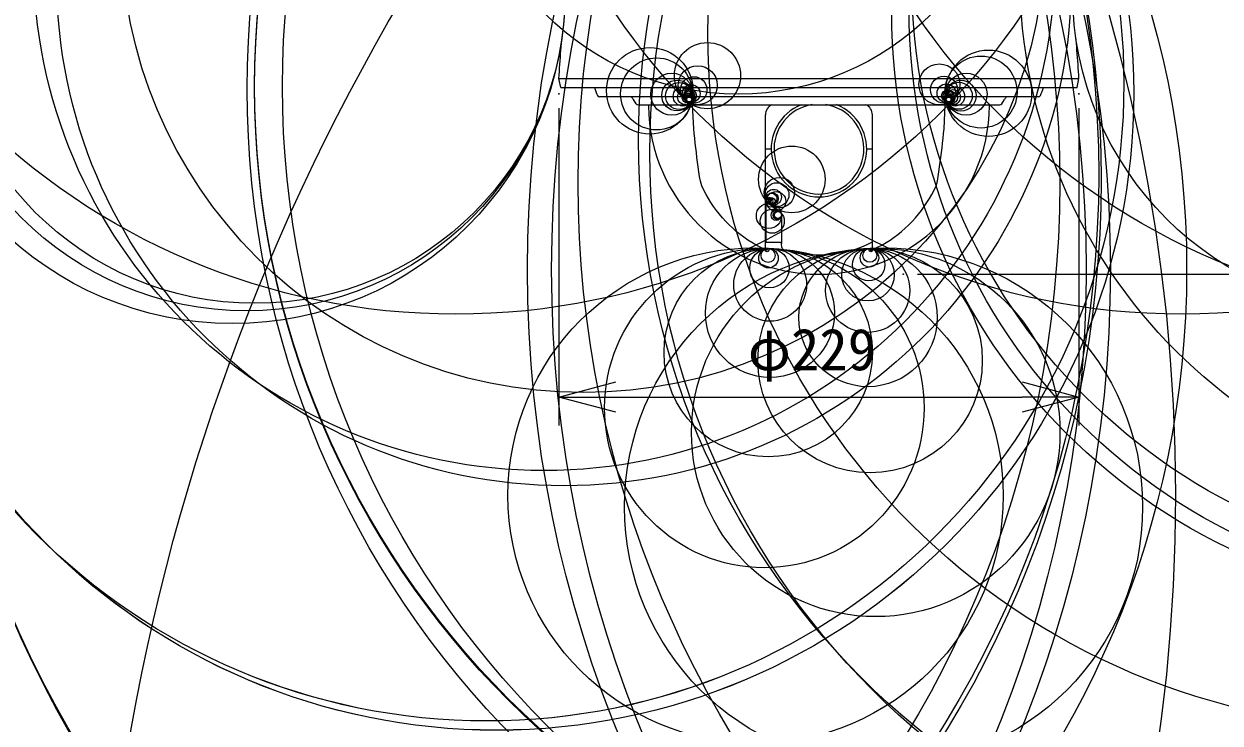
# Model space of a CAD drawing. Units: millimetres, scale not verified. Extents: x -194 to 142, y -217 to 140.
# Drawn here: x -54.2 to -1.7, y 17.3 to 48 of the extents above; entities that cross this region are included whole.
import ezdxf
from ezdxf.enums import TextEntityAlignment as Align

# ---------------------------------------------------------------- set-up
doc = ezdxf.new("R2010")
doc.units = ezdxf.units.MM
doc.header["$LTSCALE"] = 0.125
doc.header["$PDMODE"] = 32
doc.header["$PDSIZE"] = 0.025
for name, color, linetype in [('0-0_0', 7, 'Continuous'), ('0-5_SUNPO', 7, 'Continuous'), ('0-6_Defpoints', 7, 'Continuous')]:
    doc.layers.add(name, color=color, linetype=linetype)
doc.layers.add('0-4_GAIKEI', color=7, linetype='Continuous', lineweight=18)
doc.styles.add('ＭＳ ゴシック', font='')
doc.styles.get('ＭＳ ゴシック').set_extended_font_data('MS Gothic')

# ---------------------------------------------------------------- blocks, each defined once
blk = doc.blocks.new('_Open30')
at = {"layer": '0-0_0'}
blk.add_line((0, 0), (-1, 0), dxfattribs=at)
blk.add_lwpolyline([(-1, 0.26795), (0, 0), (-1, -0.26795)], dxfattribs=at)
blk = doc.blocks.new('D7')
at = {"layer": '0-5_SUNPO'}
for p, q in [((184.5462, -597.6651), (184.5462, -611.6077)), ((207.4022, -597.6651), (207.4022, -611.6077)), ((187.0462, -610.3577), (204.9022, -610.3577))]:
    blk.add_line(p, q, dxfattribs=at)
at = {"layer": '0-6_Defpoints'}
for p in [(184.5462, -597.0401), (207.4022, -597.0401), (207.4022, -610.3577)]:
    blk.add_point(p, dxfattribs=at)
at = {"layer": '0-5_SUNPO', "xscale": 2.5, "yscale": 2.5, "rotation": 180}
blk.add_blockref('_Open30', (184.5462, -610.3577), dxfattribs=at)
at = {"layer": '0-5_SUNPO', "xscale": 2.5, "yscale": 2.5}
blk.add_blockref('_Open30', (207.4022, -610.3577), dxfattribs=at)
at = {"layer": '0-5_SUNPO', "style": 'ＭＳ ゴシック'}
blk.add_text('φ229', height=1.833, dxfattribs=at).set_placement((192.8492, -609.7327), align=Align.BOTTOM_LEFT)
blk = doc.blocks.new('D8')
at = {"layer": '0-5_SUNPO'}
for p, q in [((200.3079, -572.4624), (217.4623, -572.4624)), ((216.2123, -602.4624), (216.2123, -574.9624)), ((200.3079, -604.9624), (217.4623, -604.9624))]:
    blk.add_line(p, q, dxfattribs=at)
at = {"layer": '0-6_Defpoints'}
for p in [(199.6829, -572.4624), (216.2123, -572.4624), (199.6829, -604.9624)]:
    blk.add_point(p, dxfattribs=at)
at = {"layer": '0-5_SUNPO', "xscale": 2.5, "yscale": 2.5}
for p, rotation in [((216.2123, -572.4624), 90), ((216.2123, -604.9624), 270)]:
    blk.add_blockref('_Open30', p, dxfattribs=dict(at, rotation=rotation))
at = {"layer": '0-5_SUNPO', "style": 'ＭＳ ゴシック'}
blk.add_text('325', height=1.833, rotation=90, dxfattribs=at).set_placement((215.5873, -590.5874), align=Align.BOTTOM_LEFT)

msp = doc.modelspace()

# ---------------------------------------------------------------- linework, layer by layer
at = {"layer": '0-4_GAIKEI'}
for p, q in [((-30.5876, 47.2783), (-30.5789, 47.3758)), ((-7.9908, 47.3758), (-7.9912, 47.379)), ((-7.9821, 47.2783), (-7.9908, 47.3758)), ((-30.6389, 46.6597), (-30.6267, 46.8144)), ((-30.6267, 46.8144), (-30.6141, 46.969)), ((-30.6141, 46.969), (-30.6011, 47.1237)), ((-30.6011, 47.1237), (-30.5876, 47.2783)), ((-7.9686, 47.1237), (-7.9821, 47.2783)), ((-7.9556, 46.969), (-7.9686, 47.1237)), ((-7.943, 46.8144), (-7.9556, 46.969)), ((-7.9307, 46.6597), (-7.943, 46.8144)), ((-30.6731, 46.1953), (-30.6621, 46.3501)), ((-30.6621, 46.3501), (-30.6507, 46.5049)), ((-30.6507, 46.5049), (-30.6389, 46.6597)), ((-7.9189, 46.5049), (-7.9307, 46.6597)), ((-7.9075, 46.3501), (-7.9189, 46.5049)), ((-7.8966, 46.1953), (-7.9075, 46.3501)), ((-30.7035, 45.7307), (-30.6938, 45.8856)), ((-30.6938, 45.8856), (-30.6837, 46.0405)), ((-30.6837, 46.0405), (-30.6731, 46.1953)), ((-7.886, 46.0405), (-7.8966, 46.1953)), ((-7.8759, 45.8856), (-7.886, 46.0405)), ((-7.8662, 45.7307), (-7.8759, 45.8856)), ((-30.7128, 45.5758), (-30.7035, 45.7307)), ((-30.6348, 45.1758), (-30.7128, 45.5758)), ((-7.9348, 45.1758), (-7.8569, 45.5758)), ((-7.8569, 45.5758), (-7.8662, 45.7307)), ((-30.6348, 45.1758), (-7.9348, 45.1758))]:
    msp.add_line(p, q, dxfattribs=at)
at = {"layer": '0-4_GAIKEI', "color": 1}
for p, q in [((-30.7128, 45.5758), (-7.8569, 45.5758)), ((-9.6403, 44.7758), (-28.9293, 44.7758)), ((-27.3183, 44.4707), (-27.4363, 44.6494)), ((-27.2348, 44.4258), (-11.3348, 44.4258)), ((-26.7927, 44.4258), (-26.7842, 44.3758)), ((-13.7846, 43.38), (-13.7298, 44.4258)), ((-11.777, 44.4258), (-11.7855, 44.3758)), ((-11.2514, 44.4707), (-11.1334, 44.6494)), ((-21.6348, 38.0473), (-21.6348, 43.9758)), ((-16.9348, 38.0473), (-16.9348, 43.9758)), ((-24.764, 43.1613), (-24.7845, 43.3716)), ((-24.7425, 42.9511), (-24.764, 43.1613)), ((-13.8272, 42.9511), (-13.8057, 43.1613)), ((-13.8057, 43.1613), (-13.7852, 43.3716)), ((-13.7852, 43.3716), (-13.7846, 43.38)), ((-24.7198, 42.7409), (-24.7425, 42.9511)), ((-24.696, 42.531), (-24.7198, 42.7409)), ((-21.3697, 42.6158), (-21.3801, 42.6158)), ((-13.8737, 42.531), (-13.8499, 42.7409)), ((-13.8499, 42.7409), (-13.8272, 42.9511)), ((-24.6712, 42.3211), (-24.696, 42.531)), ((-24.6452, 42.1114), (-24.6712, 42.3211)), ((-24.6181, 41.9018), (-24.6452, 42.1114)), ((-21.3848, 42.4758), (-21.6348, 42.4758)), ((-21.3697, 42.3358), (-21.3801, 42.3358)), ((-16.9348, 42.4758), (-17.1848, 42.4758)), ((-13.9516, 41.9018), (-13.9245, 42.1114)), ((-13.9245, 42.1114), (-13.8985, 42.3211)), ((-13.8985, 42.3211), (-13.8737, 42.531)), ((-24.5899, 41.6924), (-24.6181, 41.9018)), ((-24.5606, 41.4831), (-24.5899, 41.6924)), ((-14.0091, 41.4831), (-13.9798, 41.6924)), ((-13.9798, 41.6924), (-13.9516, 41.9018)), ((-24.5302, 41.2739), (-24.5606, 41.4831)), ((-24.4978, 41.0651), (-24.5302, 41.2739)), ((-24.4355, 40.8636), (-24.4978, 41.0651)), ((-14.1342, 40.8636), (-14.0719, 41.0651)), ((-14.0719, 41.0651), (-14.0395, 41.2739)), ((-14.0395, 41.2739), (-14.0091, 41.4831)), ((-24.3453, 40.6725), (-24.4355, 40.8636)), ((-24.2478, 40.485), (-24.3453, 40.6725)), ((-14.3219, 40.485), (-14.2244, 40.6725)), ((-14.2244, 40.6725), (-14.1342, 40.8636)), ((-24.1433, 40.3014), (-24.2478, 40.485)), ((-24.0321, 40.1217), (-24.1433, 40.3014)), ((-23.9142, 39.9463), (-24.0321, 40.1217)), ((-21.6005, 38.3758), (-21.6005, 40.1867)), ((-14.6555, 39.9463), (-14.5376, 40.1217)), ((-14.5376, 40.1217), (-14.4264, 40.3014)), ((-14.4264, 40.3014), (-14.3219, 40.485)), ((-23.7898, 39.7755), (-23.9142, 39.9463)), ((-23.6591, 39.6094), (-23.7898, 39.7755)), ((-23.5224, 39.4483), (-23.6591, 39.6094)), ((-23.3796, 39.2925), (-23.5224, 39.4483)), ((-21.0171, 39.7259), (-21.0015, 39.715)), ((-20.9309, 39.5729), (-20.9309, 38.3301)), ((-15.19, 39.2925), (-15.0473, 39.4483)), ((-15.0473, 39.4483), (-14.9105, 39.6094)), ((-14.9105, 39.6094), (-14.7799, 39.7755)), ((-14.7799, 39.7755), (-14.6555, 39.9463)), ((-23.2312, 39.1421), (-23.3796, 39.2925)), ((-23.0773, 38.9973), (-23.2312, 39.1421)), ((-22.918, 38.8585), (-23.0773, 38.9973)), ((-15.6517, 38.8585), (-15.4924, 38.9973)), ((-15.4924, 38.9973), (-15.3385, 39.1421)), ((-15.3385, 39.1421), (-15.19, 39.2925)), ((-22.7536, 38.7256), (-22.918, 38.8585)), ((-22.5844, 38.599), (-22.7536, 38.7256)), ((-22.4106, 38.4788), (-22.5844, 38.599)), ((-22.2324, 38.3652), (-22.4106, 38.4788)), ((-16.3372, 38.3652), (-16.1591, 38.4788)), ((-16.1591, 38.4788), (-15.9852, 38.599)), ((-15.9852, 38.599), (-15.8161, 38.7256)), ((-15.8161, 38.7256), (-15.6517, 38.8585)), ((-22.0501, 38.2584), (-22.2324, 38.3652)), ((-21.864, 38.1584), (-22.0501, 38.2584)), ((-21.6742, 38.0655), (-21.864, 38.1584)), ((-21.637, 38.0483), (-21.6742, 38.0655)), ((-20.9807, 38.3758), (-21.6005, 38.3758)), ((-20.9155, 38.1548), (-20.9309, 38.3301)), ((-20.9155, 38.1548), (-20.9118, 38.1352)), ((-20.9118, 38.1352), (-20.9038, 38.1159)), ((-20.9038, 38.1159), (-20.892, 38.0986)), ((-20.892, 38.0986), (-20.8767, 38.0841)), ((-20.8767, 38.0841), (-20.8585, 38.073)), ((-20.8585, 38.073), (-20.8462, 38.0682)), ((-16.9327, 38.0483), (-16.8955, 38.0655)), ((-16.8955, 38.0655), (-16.7057, 38.1584)), ((-16.7057, 38.1584), (-16.5196, 38.2584)), ((-16.5196, 38.2584), (-16.3372, 38.3652))]:
    msp.add_line(p, q, dxfattribs=at)
msp.add_lwpolyline([(-24.7845, 43.3716), (-24.7851, 43.38), (-24.8399, 44.4258)], dxfattribs=at)
for centre, radius in [((-79.5598, 25.4012), 114.2277), ((-78.995, 23.336), 114.2494), ((-21.8265, 41.8424), 58.6938), ((-21.2046, 41.9413), 58.0807), ((-84.1595, -0.0237), 96.6018), ((45.5898, -0.0237), 96.6019), ((-35.25, 65.2958), 30.0769), ((-3.3198, 65.2957), 30.0767), ((9.8867, 65.2958), 30.0769), ((-14.2485, 43.1056), 51.0284), ((-61.4592, 37.1782), 53.9237), ((-60.3985, 37.1782), 53.9237), ((21.8288, 37.1782), 53.9237), ((22.8895, 37.1782), 53.9237), ((-55.5847, 40.992), 46.8844), ((17.015, 40.992), 46.8843), ((-3.9149, 45.1153), 40.5013), ((-3.1511, 45.2202), 39.7156), ((-6.0251, 45.2354), 38.065), ((-6.0171, 45.1806), 38.0723), ((10.743, 49.9784), 25.9527), ((10.0487, 48.4923), 26.1356), ((10.4121, 48.616), 25.734), ((-25.2243, -72.6595), 144.4049), ((-26.7208, 45.0376), 1.8991), ((-24.185, 45.7022), 1.454), ((-11.8346, 44.927), 1.899), ((-26.4194, 44.901), 1.5823), ((-12.1608, 44.9822), 1.5823), ((-25.7537, 44.8882), 0.9211), ((-24.6123, 45.283), 0.8554), ((-13.9883, 45.3169), 0.9013), ((-12.816, 44.8882), 0.9211), ((-25.5166, 44.8305), 0.6772), ((-25.4335, 44.8116), 0.5923), ((-24.7899, 45.0757), 0.5824), ((-24.8988, 44.9161), 0.3892), ((-13.7869, 45.0849), 0.594), ((-13.6818, 44.9336), 0.4098), ((-13.1369, 44.8172), 0.5923), ((-13.0517, 44.8201), 0.6772), ((-25.2662, 44.7927), 0.4239), ((-25.1731, 44.7586), 0.3262), ((-25.0728, 44.7203), 0.2189), ((-24.9486, 44.8203), 0.2813), ((-24.9837, 44.7881), 0.2429), ((-24.9774, 44.7441), 0.1998), ((-25.0102, 44.6805), 0.1446), ((-24.9891, 44.7066), 0.1614), ((-24.9882, 44.6823), 0.137), ((-24.9856, 44.6533), 0.108), ((-13.6182, 44.8157), 0.2759), ((-13.586, 44.788), 0.2429), ((-13.5876, 44.7247), 0.1799), ((-13.5806, 44.7067), 0.1615), ((-13.3035, 44.7928), 0.4239), ((-13.3935, 44.7594), 0.3294), ((-13.4561, 44.7377), 0.2632), ((-13.511, 44.7122), 0.2026), ((-13.5808, 44.6742), 0.1289), ((-13.5571, 44.6825), 0.1478), ((-13.5841, 44.6535), 0.1082), ((-20.4758, 41.1451), 1.4643), ((-21.0247, 40.5656), 0.6661), ((-21.1295, 40.4721), 0.5257), ((-21.2763, 40.3627), 0.3426), ((-21.3707, 40.3057), 0.2323), ((-21.1712, 40.1771), 0.4295), ((-21.3346, 40.2974), 0.2634), ((-21.4833, 39.5399), 0.5534), ((-21.4028, 40.1322), 0.2126), ((-21.5064, 40.1855), 0.0962), ((-21.4578, 40.1876), 0.1427), ((-21.4982, 40.1904), 0.1022), ((-21.5312, 40.199), 0.068), ((-21.5452, 40.2036), 0.0533), ((-21.4854, 40.2534), 0.1063), ((-21.3379, 39.306), 0.5296), ((-21.1603, 39.568), 0.2292), ((-21.114, 39.5703), 0.1833), ((-21.0993, 39.5842), 0.163), ((-21.0825, 39.5785), 0.1507), ((-22.0692, 27.2542), 10.8845), ((-21.6863, 31.0983), 7.0214), ((-16.4424, 26.7559), 11.3861), ((-21.5135, 33.533), 4.5806), ((-16.7881, 30.0259), 8.098), ((-21.4364, 35.2735), 2.8384), ((-21.4286, 36.5121), 1.5997), ((-21.4592, 37.2453), 0.8659), ((-17.0368, 33.1819), 4.9322), ((-21.5021, 37.6808), 0.4283), ((-21.5194, 37.7999), 0.3081), ((-21.5631, 38.0387), 0.079), ((-21.6011, 38.056), 0.0393), ((-21.6087, 38.0691), 0.0242), ((-17.1265, 35.0726), 3.0393), ((-17.1434, 36.2646), 1.8472), ((-17.127, 36.9558), 1.1558), ((-17.0973, 37.3963), 0.7143), ((-17.0645, 37.7013), 0.4076), ((-17.0491, 37.8036), 0.3043), ((-17.0053, 38.0393), 0.0776), ((-16.9711, 38.0498), 0.046), ((-16.9613, 38.069), 0.0244)]:
    msp.add_circle(centre, radius, dxfattribs=at)
at = {"layer": '0-4_GAIKEI'}
for centre, radius in [((-80.7953, 27.2716), 77.1793), ((-10.3311, 41.1457), 48.3877), ((-10.2351, 40.9007), 48.388), ((-53.3714, 41.3573), 46.3838), ((-53.2676, 41.1195), 46.3834), ((-44.0828, 37.2029), 40.9609), ((6.3505, 47.5651), 30.5137), ((6.1438, 42.8491), 33.3563), ((6.6392, 42.3072), 33.3562), ((-33.8822, 45.3425), 27.9997), ((-33.8812, 45.3427), 27.9989), ((-31.3658, 50.7888), 22.4423), ((12.9595, 50.1638), 23.4121), ((-33.4561, 44.9454), 28.0081), ((-33.4555, 44.9459), 28.0073), ((-30.4853, 49.9824), 22.301), ((-29.6397, 52.0943), 20.3195), ((-22.8275, 56.8847), 11.9916), ((-45.0713, 49.449), 14.6399), ((-44.4435, 49.3692), 14.0072), ((5.9565, 49.3772), 14.0902), ((-44.0831, 49.3437), 13.6458)]:
    msp.add_circle(centre, radius, dxfattribs=at)
at = {"layer": '0-4_GAIKEI', "color": 1}
for centre, radius, start, end in [((-26.2848, 46.0658), 3, 197.25945, 204.2265), ((-28.9294, 44.8758), 0.1, 204.2265, 270), ((-28.4377, 43.9882), 1.2, 33.438, 41.0262), ((-10.132, 43.9882), 1.2, 138.9738, 146.562), ((-9.6402, 44.8758), 0.1, 270, 335.7735), ((-12.2848, 46.0658), 3, 335.7735, 342.74055), ((-27.2348, 44.5258), 0.1, 213.438, 270), ((-21.1348, 43.9758), 0.5, 115.62125, 180), ((-19.2848, 42.4758), 2.1, 111.69125, 68.37939), ((-19.2848, 42.4758), 1.975, 98.65172, 81.34828), ((-17.4348, 43.9758), 0.5, 0, 64.37845), ((-11.3348, 44.5258), 0.1, 270, 326.562), ((-19.2848, 42.4758), 3.25, 227.80913, 238.12785), ((-19.2848, 42.9758), 5.15, 242.84948, 243.2787), ((-19.2848, 42.9758), 5.15, 252.35148, 297.1598), ((-20.9807, 38.3258), 0.05, 5, 90)]:
    msp.add_arc(centre, radius, start, end, dxfattribs=at)
at = {"layer": '0-4_GAIKEI'}
msp.add_arc((-19.2848, 44.4758), 7.5, 180.76397, 359.23881, dxfattribs=at)

# ---------------------------------------------------------------- block references
at = {"layer": '0-5_SUNPO'}
for name in ['D8', 'D7']:
    msp.add_blockref(name, (-215.259, 641.9382), dxfattribs=at)

doc.saveas('drawing.dxf')
